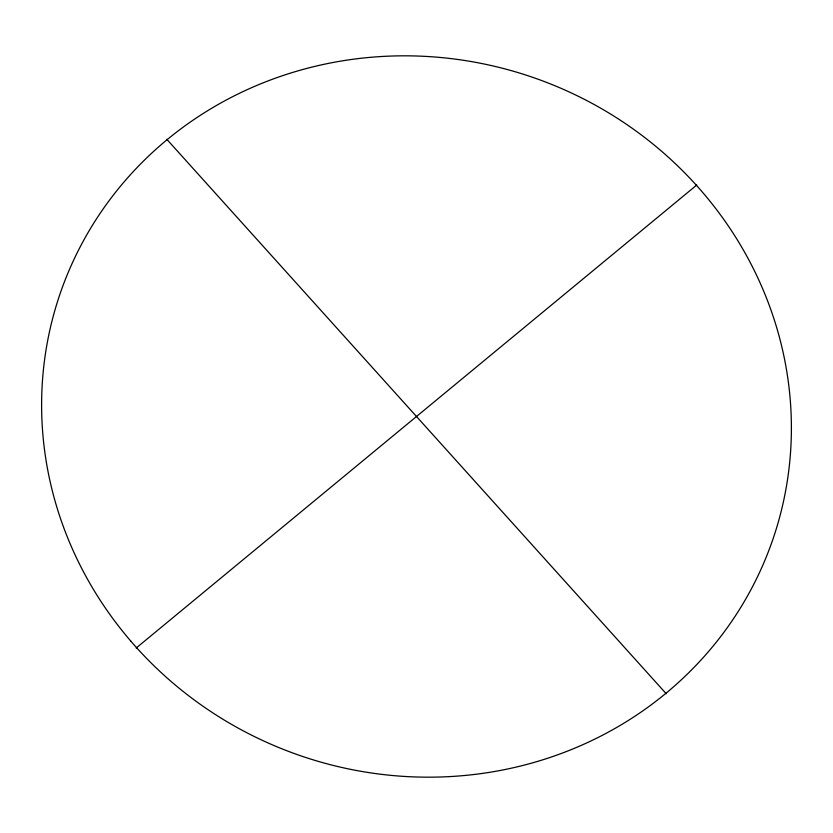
<?xml version="1.0" encoding="UTF-8"?>
<svg xmlns="http://www.w3.org/2000/svg" width="833" height="833" viewBox="0 0 833 833"><rect width="100%" height="100%" fill="white"/><g stroke="black" fill="none" stroke-linecap="round" stroke-linejoin="round"><path stroke-width="1.25" d="M136.206 648.012L696.794 184.988M166.777 139.278L666.223 693.722M130.739 641.035A376.953 358.502 19.8 0 0 769.525 548.676A376.953 358.502 19.8 0 0 349.246 59.789A376.953 358.502 19.8 0 0 130.739 641.035"/></g></svg>
